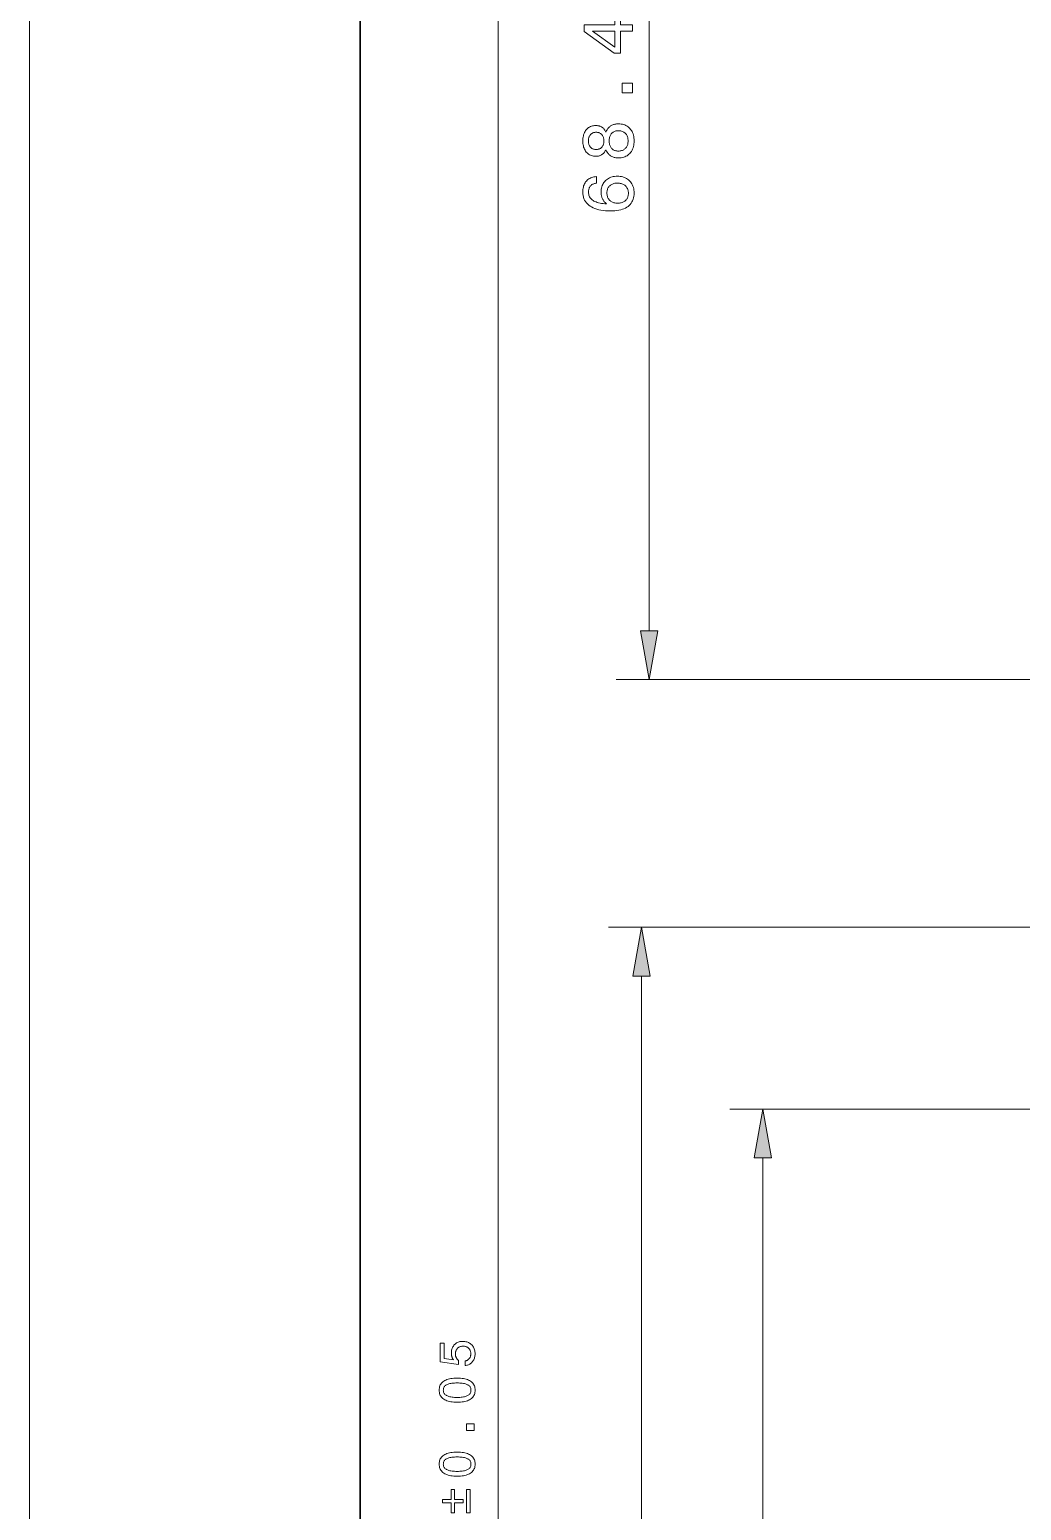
# Model space of a CAD drawing. Extents: x 0 to 297, y 0 to 532.
# Drawn here: x 0 to 60, y 252.5 to 342.1 of the extents above; entities that cross this region are included whole.
import ezdxf

# ---------------------------------------------------------------- set-up
doc = ezdxf.new("R2010")
doc.units = 0

msp = doc.modelspace()

# ---------------------------------------------------------------- linework, layer by layer
at = {"color": 7, "lineweight": 13}
for p, q in [((0, 0), (0, 420)), ((28.346, 129.662), (28.346, 368.253)), ((37.491, 305.762), (37.491, 368.253)), ((89.934, 302.808), (35.491, 302.808)), ((80.784, 287.808), (35.028, 287.808)), ((37.028, 129.662), (37.028, 284.853)), ((81.334, 276.808), (42.368, 276.808)), ((44.368, 214.162), (44.368, 273.853))]:
    msp.add_line(p, q, dxfattribs=at)
at = {"color": 7, "lineweight": 30}
msp.add_line((20, 5), (20, 415), dxfattribs=at)
at = {"color": 7, "lineweight": 13}
for points in [[(36.491, 342.04), (35.749, 342.04), (35.749, 340.723), (35.37, 340.723), (33.559, 342.036), (33.559, 342.428), (35.404, 342.428), (35.404, 342.856), (35.749, 342.856), (35.749, 342.428), (36.491, 342.428)], [(35.404, 341.085), (35.404, 342.04), (34.061, 342.04)], [(36.491, 338.307), (35.848, 338.307), (35.848, 338.903), (36.491, 338.903)], [(34.877, 334.87), (34.858, 334.832), (34.838, 334.795), (34.816, 334.76), (34.794, 334.727), (34.77, 334.697), (34.744, 334.668), (34.718, 334.641), (34.69, 334.616), (34.66, 334.594), (34.63, 334.573), (34.598, 334.554), (34.565, 334.537), (34.53, 334.522), (34.494, 334.509), (34.456, 334.499), (34.417, 334.49), (34.376, 334.483), (34.334, 334.478), (34.291, 334.475), (34.246, 334.474), (34.179, 334.476), (34.114, 334.484), (34.052, 334.497), (33.992, 334.515), (33.935, 334.538), (33.88, 334.567), (33.828, 334.6), (33.779, 334.639), (33.732, 334.683), (33.688, 334.732), (33.647, 334.785), (33.61, 334.842), (33.578, 334.901), (33.55, 334.964), (33.526, 335.03), (33.507, 335.099), (33.492, 335.171), (33.481, 335.246), (33.475, 335.324), (33.472, 335.406), (33.475, 335.487), (33.481, 335.566), (33.492, 335.642), (33.507, 335.714), (33.526, 335.783), (33.55, 335.848), (33.578, 335.911), (33.61, 335.97), (33.647, 336.026), (33.688, 336.079), (33.732, 336.128), (33.779, 336.171), (33.828, 336.21), (33.88, 336.243), (33.935, 336.271), (33.992, 336.294), (34.052, 336.312), (34.114, 336.325), (34.179, 336.333), (34.246, 336.335), (34.291, 336.334), (34.335, 336.331), (34.377, 336.327), (34.418, 336.32), (34.458, 336.311), (34.495, 336.3), (34.532, 336.288), (34.567, 336.273), (34.6, 336.257), (34.632, 336.238), (34.663, 336.218), (34.692, 336.195), (34.72, 336.171), (34.746, 336.144), (34.771, 336.116), (34.795, 336.085), (34.817, 336.052), (34.838, 336.017), (34.858, 335.98), (34.877, 335.941), (34.896, 335.989), (34.918, 336.035), (34.941, 336.078), (34.967, 336.119), (34.994, 336.157), (35.024, 336.193), (35.055, 336.227), (35.088, 336.258), (35.124, 336.287), (35.161, 336.313), (35.2, 336.337), (35.241, 336.358), (35.284, 336.377), (35.328, 336.393), (35.375, 336.407), (35.422, 336.419), (35.472, 336.427), (35.523, 336.434), (35.576, 336.437), (35.631, 336.439), (35.716, 336.436), (35.797, 336.427), (35.875, 336.414), (35.949, 336.394), (36.02, 336.369), (36.087, 336.338), (36.151, 336.302), (36.211, 336.26), (36.267, 336.212), (36.321, 336.159), (36.37, 336.102), (36.413, 336.04), (36.452, 335.974), (36.485, 335.905), (36.514, 335.831), (36.537, 335.754), (36.555, 335.673), (36.568, 335.588), (36.575, 335.499), (36.578, 335.406), (36.575, 335.313), (36.568, 335.224), (36.555, 335.139), (36.537, 335.058), (36.514, 334.98), (36.485, 334.907), (36.452, 334.838), (36.413, 334.772), (36.37, 334.711), (36.321, 334.653), (36.267, 334.6), (36.211, 334.553), (36.151, 334.511), (36.087, 334.475), (36.02, 334.444), (35.949, 334.419), (35.875, 334.4), (35.797, 334.386), (35.716, 334.378), (35.631, 334.375), (35.576, 334.376), (35.523, 334.38), (35.472, 334.386), (35.422, 334.395), (35.375, 334.406), (35.328, 334.42), (35.284, 334.436), (35.241, 334.455), (35.2, 334.476), (35.161, 334.5), (35.124, 334.526), (35.088, 334.555), (35.055, 334.586), (35.024, 334.62), (34.994, 334.655), (34.967, 334.694), (34.941, 334.734), (34.918, 334.777), (34.896, 334.822)], [(34.28, 334.885), (34.322, 334.886), (34.363, 334.891), (34.401, 334.898), (34.438, 334.908), (34.474, 334.92), (34.508, 334.936), (34.54, 334.955), (34.57, 334.976), (34.599, 335), (34.626, 335.027), (34.651, 335.057), (34.673, 335.088), (34.692, 335.121), (34.709, 335.156), (34.724, 335.193), (34.735, 335.232), (34.745, 335.272), (34.751, 335.315), (34.755, 335.359), (34.756, 335.406), (34.755, 335.452), (34.751, 335.497), (34.745, 335.54), (34.735, 335.581), (34.724, 335.62), (34.709, 335.657), (34.692, 335.692), (34.673, 335.725), (34.651, 335.757), (34.626, 335.786), (34.599, 335.813), (34.57, 335.837), (34.54, 335.859), (34.508, 335.877), (34.474, 335.893), (34.438, 335.906), (34.401, 335.916), (34.363, 335.923), (34.322, 335.927), (34.28, 335.928), (34.238, 335.927), (34.198, 335.923), (34.159, 335.916), (34.123, 335.906), (34.088, 335.894), (34.055, 335.878), (34.024, 335.86), (33.995, 335.839), (33.967, 335.816), (33.942, 335.789), (33.918, 335.76), (33.897, 335.729), (33.879, 335.696), (33.863, 335.661), (33.849, 335.624), (33.838, 335.584), (33.829, 335.543), (33.823, 335.499), (33.819, 335.453), (33.818, 335.406), (33.819, 335.358), (33.823, 335.313), (33.829, 335.269), (33.838, 335.228), (33.849, 335.189), (33.863, 335.152), (33.879, 335.117), (33.897, 335.084), (33.918, 335.053), (33.942, 335.024), (33.967, 334.998), (33.995, 334.974), (34.024, 334.953), (34.055, 334.935), (34.088, 334.92), (34.123, 334.907), (34.159, 334.897), (34.198, 334.89), (34.238, 334.886)], [(35.623, 334.79), (35.677, 334.792), (35.728, 334.797), (35.777, 334.805), (35.824, 334.816), (35.868, 334.831), (35.91, 334.85), (35.95, 334.871), (35.988, 334.896), (36.023, 334.924), (36.056, 334.956), (36.086, 334.99), (36.113, 335.026), (36.137, 335.066), (36.158, 335.107), (36.175, 335.151), (36.19, 335.197), (36.201, 335.246), (36.209, 335.297), (36.214, 335.35), (36.215, 335.406), (36.214, 335.462), (36.209, 335.515), (36.201, 335.567), (36.19, 335.616), (36.175, 335.662), (36.158, 335.706), (36.137, 335.748), (36.113, 335.787), (36.086, 335.824), (36.056, 335.858), (36.023, 335.889), (35.988, 335.917), (35.95, 335.942), (35.91, 335.964), (35.868, 335.982), (35.824, 335.997), (35.777, 336.008), (35.728, 336.017), (35.677, 336.022), (35.623, 336.023), (35.573, 336.022), (35.525, 336.017), (35.479, 336.009), (35.436, 335.997), (35.394, 335.982), (35.355, 335.964), (35.318, 335.943), (35.283, 335.918), (35.25, 335.89), (35.219, 335.859), (35.191, 335.825), (35.166, 335.788), (35.143, 335.749), (35.124, 335.707), (35.108, 335.663), (35.094, 335.617), (35.084, 335.568), (35.076, 335.516), (35.072, 335.462), (35.071, 335.406), (35.072, 335.35), (35.076, 335.296), (35.084, 335.245), (35.094, 335.196), (35.108, 335.149), (35.124, 335.106), (35.143, 335.064), (35.166, 335.025), (35.191, 334.989), (35.219, 334.954), (35.25, 334.923), (35.283, 334.895), (35.318, 334.871), (35.355, 334.849), (35.394, 334.831), (35.436, 334.816), (35.479, 334.805), (35.525, 334.797), (35.573, 334.792)], [(34.303, 333.245), (34.303, 332.848), (34.257, 332.843), (34.214, 332.834), (34.173, 332.824), (34.134, 332.811), (34.097, 332.796), (34.062, 332.779), (34.03, 332.759), (34, 332.737), (33.972, 332.713), (33.946, 332.686), (33.922, 332.657), (33.901, 332.626), (33.883, 332.593), (33.867, 332.558), (33.853, 332.521), (33.842, 332.482), (33.834, 332.441), (33.827, 332.397), (33.824, 332.352), (33.822, 332.304), (33.825, 332.24), (33.833, 332.179), (33.847, 332.121), (33.866, 332.066), (33.89, 332.014), (33.92, 331.965), (33.955, 331.919), (33.995, 331.877), (34.041, 331.837), (34.092, 331.801), (34.149, 331.767), (34.211, 331.736), (34.279, 331.709), (34.353, 331.684), (34.432, 331.662), (34.516, 331.643), (34.606, 331.627), (34.702, 331.614), (34.803, 331.603), (34.91, 331.596), (34.879, 331.622), (34.848, 331.649), (34.82, 331.677), (34.793, 331.706), (34.767, 331.737), (34.744, 331.768), (34.721, 331.801), (34.7, 331.834), (34.681, 331.869), (34.664, 331.905), (34.648, 331.942), (34.633, 331.98), (34.621, 332.018), (34.61, 332.058), (34.6, 332.098), (34.593, 332.139), (34.587, 332.181), (34.583, 332.224), (34.58, 332.268), (34.579, 332.313), (34.582, 332.396), (34.59, 332.477), (34.604, 332.554), (34.623, 332.628), (34.648, 332.699), (34.678, 332.766), (34.713, 332.831), (34.754, 332.892), (34.8, 332.95), (34.852, 333.004), (34.909, 333.055), (34.968, 333.1), (35.032, 333.14), (35.099, 333.174), (35.169, 333.204), (35.243, 333.228), (35.32, 333.246), (35.4, 333.259), (35.485, 333.267), (35.572, 333.27), (35.66, 333.267), (35.744, 333.259), (35.825, 333.245), (35.903, 333.225), (35.977, 333.2), (36.048, 333.169), (36.116, 333.132), (36.18, 333.09), (36.241, 333.042), (36.299, 332.989), (36.352, 332.931), (36.399, 332.869), (36.441, 332.804), (36.477, 332.736), (36.508, 332.664), (36.533, 332.588), (36.553, 332.509), (36.567, 332.427), (36.575, 332.341), (36.578, 332.252), (36.574, 332.149), (36.563, 332.051), (36.545, 331.958), (36.52, 331.87), (36.487, 331.786), (36.447, 331.708), (36.399, 331.635), (36.344, 331.566), (36.282, 331.503), (36.213, 331.444), (36.137, 331.391), (36.054, 331.343), (35.965, 331.301), (35.87, 331.265), (35.768, 331.234), (35.659, 331.209), (35.544, 331.189), (35.423, 331.175), (35.295, 331.167), (35.161, 331.164), (35.004, 331.167), (34.854, 331.176), (34.711, 331.191), (34.575, 331.212), (34.447, 331.238), (34.326, 331.271), (34.212, 331.31), (34.105, 331.355), (34.006, 331.406), (33.914, 331.462), (33.83, 331.524), (33.755, 331.591), (33.689, 331.663), (33.631, 331.739), (33.583, 331.82), (33.543, 331.906), (33.512, 331.997), (33.49, 332.093), (33.477, 332.193), (33.472, 332.298), (33.475, 332.382), (33.481, 332.462), (33.492, 332.539), (33.507, 332.612), (33.527, 332.681), (33.551, 332.747), (33.579, 332.809), (33.611, 332.867), (33.648, 332.922), (33.69, 332.974), (33.735, 333.021), (33.784, 333.064), (33.836, 333.102), (33.892, 333.136), (33.952, 333.165), (34.015, 333.19), (34.081, 333.211), (34.152, 333.226), (34.226, 333.238)], [(35.576, 332.853), (35.519, 332.851), (35.464, 332.846), (35.411, 332.838), (35.361, 332.827), (35.313, 332.812), (35.267, 332.794), (35.224, 332.773), (35.183, 332.749), (35.145, 332.721), (35.108, 332.69), (35.075, 332.657), (35.045, 332.621), (35.019, 332.584), (34.996, 332.544), (34.977, 332.503), (34.961, 332.459), (34.949, 332.413), (34.94, 332.366), (34.935, 332.316), (34.933, 332.264), (34.935, 332.207), (34.94, 332.151), (34.949, 332.099), (34.961, 332.049), (34.977, 332.001), (34.996, 331.956), (35.018, 331.914), (35.044, 331.874), (35.074, 331.836), (35.106, 331.802), (35.142, 331.77), (35.181, 331.741), (35.222, 331.716), (35.265, 331.694), (35.311, 331.676), (35.36, 331.661), (35.411, 331.649), (35.465, 331.641), (35.522, 331.636), (35.581, 331.634), (35.64, 331.636), (35.696, 331.641), (35.75, 331.649), (35.802, 331.66), (35.851, 331.675), (35.898, 331.694), (35.942, 331.715), (35.983, 331.74), (36.023, 331.768), (36.059, 331.8), (36.093, 331.834), (36.123, 331.87), (36.15, 331.909), (36.173, 331.951), (36.192, 331.994), (36.208, 332.04), (36.22, 332.089), (36.229, 332.139), (36.235, 332.192), (36.236, 332.248), (36.235, 332.3), (36.229, 332.351), (36.22, 332.4), (36.207, 332.447), (36.191, 332.492), (36.171, 332.535), (36.147, 332.575), (36.12, 332.614), (36.089, 332.65), (36.054, 332.685), (36.016, 332.717), (35.977, 332.745), (35.934, 332.77), (35.89, 332.792), (35.843, 332.811), (35.795, 332.826), (35.743, 332.837), (35.69, 332.846), (35.634, 332.851)], [(36.971, 305.762), (37.491, 302.808), (38.012, 305.762)], [(37.549, 284.853), (37.028, 287.808), (36.507, 284.853)], [(44.889, 273.853), (44.368, 276.808), (43.847, 273.853)], [(26.349, 261.283), (26.349, 261.563), (26.381, 261.569), (26.411, 261.577), (26.441, 261.586), (26.468, 261.597), (26.495, 261.61), (26.52, 261.625), (26.543, 261.641), (26.565, 261.659), (26.586, 261.678), (26.605, 261.7), (26.622, 261.723), (26.638, 261.747), (26.652, 261.772), (26.664, 261.799), (26.674, 261.827), (26.682, 261.856), (26.689, 261.886), (26.693, 261.917), (26.696, 261.95), (26.697, 261.984), (26.696, 262.025), (26.692, 262.065), (26.685, 262.103), (26.676, 262.14), (26.665, 262.174), (26.651, 262.207), (26.634, 262.239), (26.615, 262.269), (26.593, 262.297), (26.569, 262.323), (26.542, 262.348), (26.514, 262.37), (26.484, 262.389), (26.453, 262.406), (26.42, 262.42), (26.385, 262.431), (26.349, 262.44), (26.311, 262.447), (26.272, 262.451), (26.231, 262.452), (26.189, 262.451), (26.149, 262.447), (26.11, 262.44), (26.073, 262.431), (26.038, 262.42), (26.005, 262.406), (25.974, 262.39), (25.944, 262.371), (25.916, 262.349), (25.89, 262.325), (25.866, 262.299), (25.844, 262.271), (25.825, 262.241), (25.809, 262.209), (25.795, 262.176), (25.783, 262.141), (25.774, 262.105), (25.768, 262.066), (25.764, 262.026), (25.763, 261.984), (25.763, 261.96), (25.765, 261.936), (25.767, 261.912), (25.771, 261.889), (25.775, 261.867), (25.78, 261.845), (25.787, 261.823), (25.794, 261.802), (25.802, 261.781), (25.812, 261.76), (25.822, 261.74), (25.833, 261.721), (25.845, 261.702), (25.858, 261.684), (25.872, 261.666), (25.887, 261.648), (25.903, 261.632), (25.92, 261.615), (25.938, 261.599), (25.956, 261.584), (25.956, 261.344), (24.843, 261.509), (24.843, 262.63), (25.091, 262.63), (25.091, 261.711), (25.657, 261.627), (25.644, 261.642), (25.631, 261.658), (25.62, 261.674), (25.609, 261.691), (25.598, 261.709), (25.588, 261.727), (25.579, 261.746), (25.571, 261.765), (25.563, 261.784), (25.556, 261.805), (25.549, 261.825), (25.543, 261.846), (25.538, 261.868), (25.533, 261.89), (25.53, 261.912), (25.526, 261.934), (25.524, 261.957), (25.522, 261.981), (25.521, 262.004), (25.521, 262.028), (25.523, 262.092), (25.529, 262.152), (25.538, 262.211), (25.552, 262.267), (25.569, 262.32), (25.59, 262.371), (25.615, 262.419), (25.644, 262.465), (25.676, 262.508), (25.713, 262.548), (25.752, 262.586), (25.794, 262.619), (25.839, 262.649), (25.885, 262.675), (25.934, 262.696), (25.986, 262.714), (26.04, 262.728), (26.096, 262.738), (26.155, 262.743), (26.216, 262.745), (26.281, 262.743), (26.343, 262.737), (26.403, 262.727), (26.46, 262.712), (26.515, 262.693), (26.567, 262.67), (26.617, 262.643), (26.665, 262.612), (26.709, 262.576), (26.752, 262.537), (26.791, 262.494), (26.825, 262.448), (26.856, 262.4), (26.883, 262.349), (26.905, 262.296), (26.924, 262.241), (26.938, 262.182), (26.949, 262.122), (26.955, 262.059), (26.957, 261.993), (26.955, 261.935), (26.95, 261.878), (26.942, 261.824), (26.93, 261.772), (26.915, 261.721), (26.896, 261.673), (26.875, 261.627), (26.85, 261.583), (26.821, 261.541), (26.789, 261.501), (26.755, 261.463), (26.718, 261.429), (26.679, 261.399), (26.638, 261.372), (26.595, 261.348), (26.55, 261.328), (26.503, 261.312), (26.454, 261.299), (26.402, 261.289)], [(25.872, 259.065), (25.768, 259.067), (25.669, 259.072), (25.575, 259.082), (25.487, 259.095), (25.403, 259.111), (25.324, 259.132), (25.251, 259.156), (25.183, 259.184), (25.119, 259.216), (25.061, 259.251), (25.008, 259.29), (24.961, 259.332), (24.919, 259.378), (24.883, 259.427), (24.853, 259.479), (24.827, 259.535), (24.808, 259.594), (24.794, 259.657), (24.786, 259.723), (24.783, 259.792), (24.786, 259.862), (24.794, 259.929), (24.808, 259.992), (24.827, 260.051), (24.852, 260.107), (24.882, 260.16), (24.918, 260.209), (24.96, 260.254), (25.007, 260.296), (25.059, 260.335), (25.117, 260.37), (25.18, 260.401), (25.248, 260.429), (25.322, 260.452), (25.4, 260.473), (25.484, 260.489), (25.573, 260.502), (25.668, 260.511), (25.767, 260.517), (25.872, 260.519), (25.977, 260.517), (26.076, 260.511), (26.17, 260.502), (26.259, 260.489), (26.342, 260.473), (26.421, 260.452), (26.494, 260.429), (26.562, 260.401), (26.625, 260.37), (26.682, 260.335), (26.734, 260.296), (26.781, 260.254), (26.822, 260.209), (26.858, 260.16), (26.888, 260.107), (26.913, 260.051), (26.932, 259.992), (26.946, 259.929), (26.954, 259.862), (26.957, 259.792), (26.954, 259.723), (26.946, 259.657), (26.932, 259.594), (26.913, 259.535), (26.888, 259.479), (26.857, 259.427), (26.822, 259.378), (26.78, 259.332), (26.733, 259.29), (26.681, 259.251), (26.623, 259.216), (26.56, 259.184), (26.492, 259.156), (26.419, 259.132), (26.341, 259.111), (26.257, 259.095), (26.169, 259.082), (26.075, 259.072), (25.976, 259.067)], [(25.872, 259.354), (25.957, 259.355), (26.036, 259.358), (26.112, 259.364), (26.182, 259.371), (26.248, 259.381), (26.309, 259.392), (26.366, 259.406), (26.418, 259.422), (26.465, 259.44), (26.507, 259.46), (26.546, 259.483), (26.58, 259.508), (26.61, 259.535), (26.636, 259.565), (26.658, 259.597), (26.677, 259.631), (26.691, 259.668), (26.701, 259.707), (26.707, 259.749), (26.709, 259.792), (26.707, 259.837), (26.701, 259.878), (26.691, 259.918), (26.677, 259.955), (26.659, 259.989), (26.637, 260.021), (26.611, 260.05), (26.581, 260.077), (26.547, 260.102), (26.51, 260.124), (26.467, 260.144), (26.42, 260.161), (26.369, 260.177), (26.312, 260.19), (26.251, 260.202), (26.184, 260.211), (26.114, 260.218), (26.038, 260.224), (25.957, 260.227), (25.872, 260.228), (25.787, 260.227), (25.706, 260.224), (25.63, 260.218), (25.559, 260.211), (25.492, 260.202), (25.431, 260.19), (25.374, 260.177), (25.322, 260.161), (25.275, 260.144), (25.233, 260.124), (25.195, 260.102), (25.161, 260.077), (25.131, 260.05), (25.106, 260.021), (25.084, 259.989), (25.066, 259.955), (25.052, 259.918), (25.042, 259.878), (25.036, 259.837), (25.034, 259.792), (25.036, 259.749), (25.042, 259.707), (25.052, 259.668), (25.066, 259.631), (25.084, 259.597), (25.106, 259.565), (25.133, 259.535), (25.163, 259.508), (25.197, 259.483), (25.235, 259.46), (25.278, 259.44), (25.325, 259.422), (25.377, 259.406), (25.434, 259.392), (25.495, 259.381), (25.561, 259.371), (25.632, 259.364), (25.707, 259.358), (25.787, 259.355)], [(26.896, 257.346), (26.446, 257.346), (26.446, 257.763), (26.896, 257.763)], [(25.872, 254.587), (25.768, 254.589), (25.669, 254.595), (25.575, 254.604), (25.487, 254.617), (25.403, 254.634), (25.324, 254.654), (25.251, 254.679), (25.183, 254.706), (25.119, 254.738), (25.061, 254.773), (25.008, 254.812), (24.961, 254.855), (24.919, 254.9), (24.883, 254.949), (24.853, 255.002), (24.827, 255.058), (24.808, 255.117), (24.794, 255.18), (24.786, 255.246), (24.783, 255.315), (24.786, 255.385), (24.794, 255.451), (24.808, 255.514), (24.827, 255.574), (24.852, 255.63), (24.882, 255.682), (24.918, 255.731), (24.96, 255.777), (25.007, 255.819), (25.059, 255.857), (25.117, 255.892), (25.18, 255.924), (25.248, 255.951), (25.322, 255.975), (25.4, 255.995), (25.484, 256.012), (25.573, 256.025), (25.668, 256.034), (25.767, 256.039), (25.872, 256.041), (25.977, 256.039), (26.076, 256.034), (26.17, 256.025), (26.259, 256.012), (26.342, 255.995), (26.421, 255.975), (26.494, 255.951), (26.562, 255.924), (26.625, 255.892), (26.682, 255.857), (26.734, 255.819), (26.781, 255.777), (26.822, 255.731), (26.858, 255.682), (26.888, 255.63), (26.913, 255.574), (26.932, 255.514), (26.946, 255.451), (26.954, 255.385), (26.957, 255.315), (26.954, 255.246), (26.946, 255.18), (26.932, 255.117), (26.913, 255.058), (26.888, 255.002), (26.857, 254.949), (26.822, 254.9), (26.78, 254.855), (26.733, 254.812), (26.681, 254.773), (26.623, 254.738), (26.56, 254.706), (26.492, 254.679), (26.419, 254.654), (26.341, 254.634), (26.257, 254.617), (26.169, 254.604), (26.075, 254.595), (25.976, 254.589)], [(25.872, 254.877), (25.957, 254.878), (26.036, 254.881), (26.112, 254.886), (26.182, 254.894), (26.248, 254.903), (26.309, 254.915), (26.366, 254.929), (26.418, 254.945), (26.465, 254.963), (26.507, 254.983), (26.546, 255.005), (26.58, 255.03), (26.61, 255.057), (26.636, 255.087), (26.658, 255.119), (26.677, 255.154), (26.691, 255.19), (26.701, 255.23), (26.707, 255.271), (26.709, 255.315), (26.707, 255.359), (26.701, 255.401), (26.691, 255.44), (26.677, 255.477), (26.659, 255.512), (26.637, 255.543), (26.611, 255.573), (26.581, 255.6), (26.547, 255.624), (26.51, 255.646), (26.467, 255.666), (26.42, 255.684), (26.369, 255.699), (26.312, 255.713), (26.251, 255.724), (26.184, 255.734), (26.114, 255.741), (26.038, 255.746), (25.957, 255.749), (25.872, 255.75), (25.787, 255.749), (25.706, 255.746), (25.63, 255.741), (25.559, 255.734), (25.492, 255.724), (25.431, 255.713), (25.374, 255.699), (25.322, 255.684), (25.275, 255.666), (25.233, 255.646), (25.195, 255.624), (25.161, 255.6), (25.131, 255.573), (25.106, 255.543), (25.084, 255.512), (25.066, 255.477), (25.052, 255.44), (25.042, 255.401), (25.036, 255.359), (25.034, 255.315), (25.036, 255.271), (25.042, 255.23), (25.052, 255.19), (25.066, 255.154), (25.084, 255.119), (25.106, 255.087), (25.133, 255.057), (25.163, 255.03), (25.197, 255.005), (25.235, 254.983), (25.278, 254.963), (25.325, 254.945), (25.377, 254.929), (25.434, 254.915), (25.495, 254.903), (25.561, 254.894), (25.632, 254.886), (25.707, 254.881), (25.787, 254.878)], [(26.238, 252.972), (25.714, 252.972), (25.714, 252.372), (25.509, 252.372), (25.509, 252.972), (24.99, 252.972), (24.99, 253.18), (25.509, 253.18), (25.509, 253.779), (25.714, 253.779), (25.714, 253.18), (26.238, 253.18)], [(26.443, 252.372), (26.443, 253.779), (26.651, 253.779), (26.651, 252.372)]]:
    msp.add_lwpolyline(points, close=True, dxfattribs=at)
for points in [[(36.971, 305.762), (37.491, 302.808), (36.971, 305.762), (38.012, 305.762)], [(37.549, 284.853), (37.028, 287.808), (37.549, 284.853), (36.507, 284.853)], [(44.889, 273.853), (44.368, 276.808), (44.889, 273.853), (43.847, 273.853)]]:
    msp.add_solid(points, dxfattribs=at)

doc.saveas('drawing.dxf')
